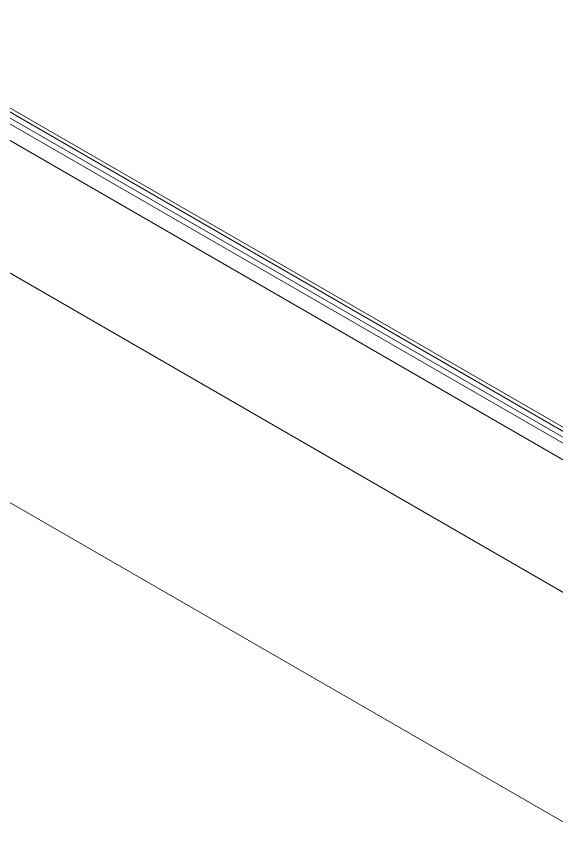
# Model space of a CAD drawing. Header units: millimetres. Extents: x -208 to 4974, y -28 to 3137.
# Drawn here: x 4037.1 to 4176.6, y 1289.7 to 1498.9 of the extents above; entities that cross this region are included whole.
import ezdxf

# ---------------------------------------------------------------- set-up
doc = ezdxf.new("R2010")
doc.units = ezdxf.units.MM
doc.layers.add('ZANO_R', color=7, linetype='Continuous', lineweight=0)

msp = doc.modelspace()

# ---------------------------------------------------------------- linework, layer by layer
at = {"layer": 'ZANO_R'}
for p, q in [((4577.01, 1158.4), (3429.87, 1820.69)), ((4577.01, 1159.99), (3432.63, 1820.69)), ((3434.92, 1820.88), (4574.71, 1162.83)), ((4574.98, 1163.73), (3435.57, 1821.57)), ((3428.27, 1817.36), (4572.04, 1157)), ((3397.32, 1801.02), (4541.09, 1140.66)), ((4493.74, 1108.79), (3452.83, 1709.76))]:
    msp.add_line(p, q, dxfattribs=at)

doc.saveas('drawing.dxf')
